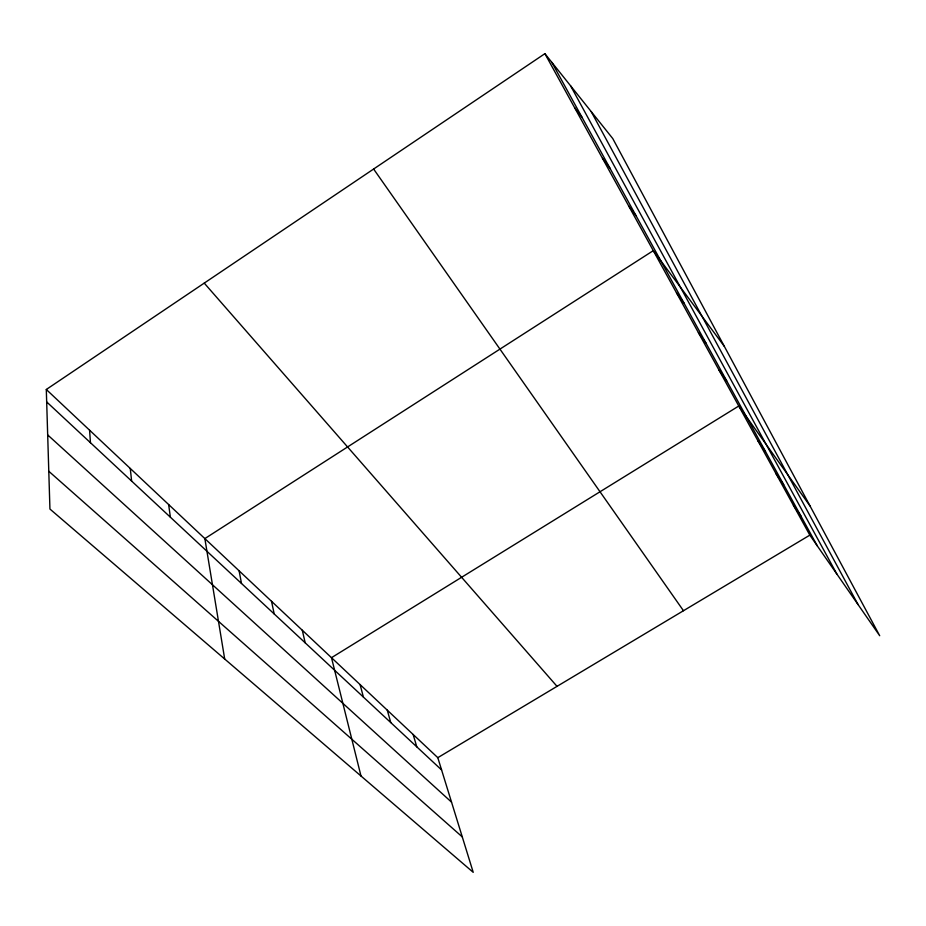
<?xml version="1.0" encoding="UTF-8"?>
<svg xmlns="http://www.w3.org/2000/svg" width="926" height="926" viewBox="0 0 926 926"><rect width="100%" height="100%" fill="white"/><g stroke="black" fill="none" stroke-linecap="round" stroke-linejoin="round"><path stroke-width="1.39" d="M46.3 389.487L437.801 757.676L473.221 872.327L49.935 509.034L46.3 389.487L544.893 53.673L612.757 138.553L879.7 635.722L809.833 535.135L544.893 53.673M437.801 757.676L809.833 535.135M48.789 471.265L462.271 836.896M47.677 434.919L451.529 802.136M46.682 401.919L441.598 769.957M204.241 283.113L557.024 686.351M574.618 107.705L581.783 116.884M602.49 158.346L609.771 167.861M628.661 205.908L636.035 215.689M724.317 346.336L653.281 250.657L204.854 538.596L224.694 659.023M676.501 292.836L683.978 303.045M698.412 332.665L705.936 343.025M719.143 370.331L726.678 380.817M809.995 505.909L738.774 406.016L331.485 657.692L360.99 776M757.954 440.857L765.478 451.506M776.138 473.904L783.651 484.599M373.618 169.03L683.469 610.72M793.408 505.283L800.897 516.014M551.896 62.447L817.288 545.865M570.566 85.782L836.861 574.051M591.205 111.595L858.055 604.562M413.135 734.48L416.793 746.842M387.265 710.149L390.772 722.593M360.087 684.58L363.409 697.093M302.281 630.224L305.198 642.852M271.526 601.31L274.2 613.961M239.105 570.81L241.501 583.484M168.636 504.543L170.384 517.206M130.277 468.463L131.619 481.08M89.567 430.185L90.459 442.721"/></g></svg>
